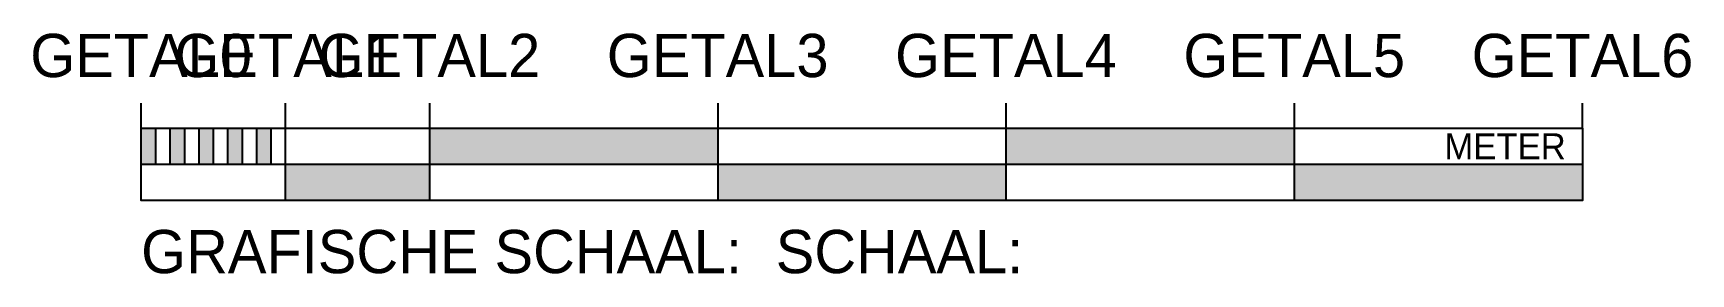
# Model space of a CAD drawing. Header units: millimetres. Extents: x -7 to 108, y -5 to 12.
import ezdxf
from ezdxf.enums import TextEntityAlignment as Align

# ---------------------------------------------------------------- set-up
doc = ezdxf.new("R2010")
doc.units = ezdxf.units.MM

msp = doc.modelspace()

# ---------------------------------------------------------------- hatches: boundary and pattern name
at = {"transparency": 33554687}
h = msp.add_hatch(color=256, dxfattribs=at)
h.paths.add_polyline_path([(1, 5), (0, 5), (0, 2.5), (1, 2.5)])
h.paths.add_polyline_path([(3, 5), (2, 5), (2, 2.5), (3, 2.5)])
h.paths.add_polyline_path([(5, 5), (4, 5), (4, 2.5), (5, 2.5)])
h.paths.add_polyline_path([(7, 5), (6, 5), (6, 2.5), (7, 2.5)])
h.paths.add_polyline_path([(9, 5), (8, 5), (8, 2.5), (9, 2.5)])
h.paths.add_polyline_path([(20, 2.5), (10, 2.5), (10, 0), (20, 0)])
h.paths.add_polyline_path([(40, 5), (20, 5), (20, 2.5), (40, 2.5)])
h.paths.add_polyline_path([(60, 2.5), (40, 2.5), (40, 0), (60, 0)])
h.paths.add_polyline_path([(80, 5), (60, 5), (60, 2.5), (80, 2.5)])
h.paths.add_polyline_path([(100, 2.5), (80, 2.5), (80, 0), (100, 0)])

# ---------------------------------------------------------------- linework, layer by layer
for p, q in [((0, 5), (0, 6.75)), ((10, 6.75), (10, 0)), ((20, 6.75), (20, 0)), ((40, 6.75), (40, 0)), ((60, 6.75), (60, 0)), ((80, 6.75), (80, 0)), ((100, 5), (100, 6.75)), ((1, 5), (1, 2.5)), ((2, 5), (2, 2.5)), ((3, 5), (3, 2.5)), ((4, 5), (4, 2.5)), ((5, 5), (5, 2.5)), ((6, 5), (6, 2.5)), ((7, 5), (7, 2.5)), ((8, 5), (8, 2.5)), ((9, 5), (9, 2.5)), ((0, 2.5), (100, 2.5))]:
    msp.add_line(p, q, dxfattribs=at)
msp.add_lwpolyline([(0, 5), (100, 5), (100, 0), (0, 0)], close=True, dxfattribs=at)

# ---------------------------------------------------------------- texts
at = {"color": 3, "transparency": 33554687}
msp.add_text('METER', height=1.8, dxfattribs=at).set_placement((98.84, 3.75), align=Align.MIDDLE_RIGHT)
at = {"color": 2, "transparency": 33554687, "flags": 2}
msp.add_attdef('GETAL0', text='0', height=3, dxfattribs=at).set_placement((0, 10.05), align=Align.MIDDLE_CENTER)
at = {"color": 2, "transparency": 33554687}
for tag, text, p in [('GETAL1', '0,5', (10, 10.05)), ('GETAL2', '1', (20, 10.05)), ('GETAL3', '2', (40, 10.05)), ('GETAL4', '3', (60, 10.05)), ('GETAL5', '4', (80, 10.05)), ('GETAL6', '5', (100, 10.05))]:
    msp.add_attdef(tag, text=text, height=3, dxfattribs=at).set_placement(p, align=Align.MIDDLE_CENTER)
for tag, text, p in [('GRAFISCHE SCHAAL:', 'GRAFISCHE SCHAAL:', (0, -3.55)), ('SCHAAL:', '1/50', (44.03, -3.55))]:
    msp.add_attdef(tag, text=text, height=3, dxfattribs=at).set_placement(p, align=Align.MIDDLE_LEFT)

doc.saveas('drawing.dxf')
